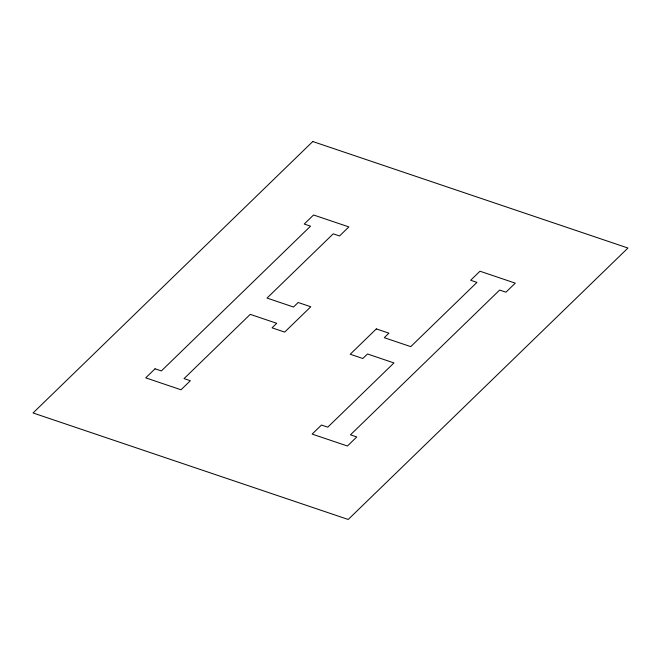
<?xml version="1.0" encoding="UTF-8"?>
<svg xmlns="http://www.w3.org/2000/svg" width="661" height="661" viewBox="0 0 661 661"><rect width="100%" height="100%" fill="white"/><g stroke="black" fill="none" stroke-linecap="round" stroke-linejoin="round"><path stroke-width="0.99" d="M312.777 141.528L33.05 412.968L348.223 519.472L627.95 248.032L312.777 141.528M155.054 368.805L145.726 377.852L181.023 389.783L190.351 380.728L184.047 378.604L250.246 314.363L276.719 323.303L272.059 327.831L284.668 332.095L310.777 306.754L298.169 302.498L293.509 307.018L267.027 298.07L333.235 233.829L339.539 235.96L348.859 226.913L313.562 214.982L304.234 224.038L310.538 226.161L161.358 370.937L155.054 368.805M376.332 328.905L350.223 354.246L362.831 358.502L367.491 353.982L393.973 362.93L327.765 427.171L321.461 425.04L312.141 434.087L347.438 446.018L356.766 436.962L350.462 434.839L499.65 290.063L505.946 292.195L515.274 283.148L479.977 271.217L470.649 280.264L476.953 282.396L410.754 346.637L384.281 337.697L388.941 333.169L376.332 328.905"/></g></svg>
